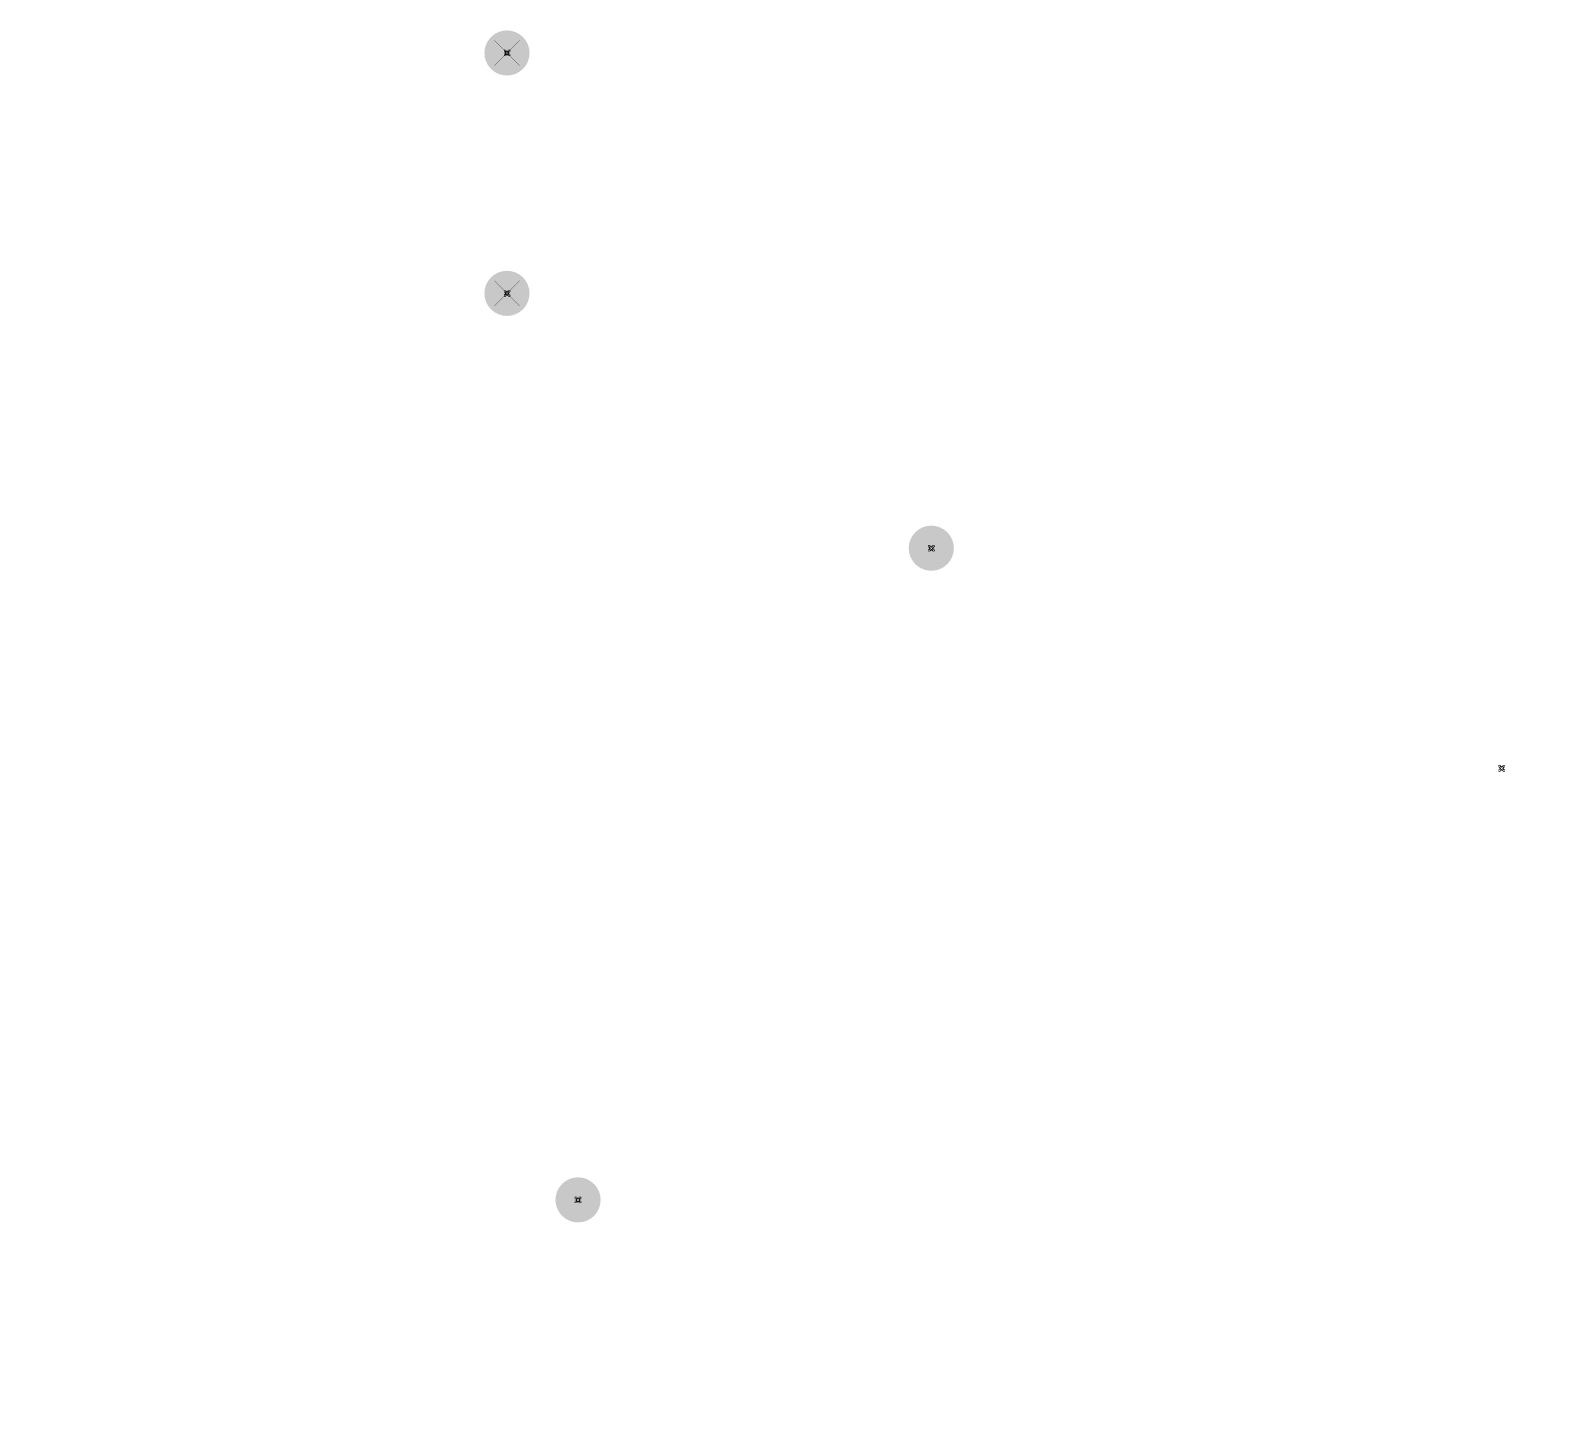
# Model space of a CAD drawing. Header units: millimetres. Extents: x 0 to 418, y 0 to 122.
# Drawn here: x 0 to 133.3, y 0 to 121.7 of the extents above; entities that cross this region are included whole.
import ezdxf

# ---------------------------------------------------------------- set-up
doc = ezdxf.new("R2010")
doc.units = ezdxf.units.MM
for name, color, linetype in [('BottomLayer', 5, 'Continuous'), ('BottomSolder', 6, 'Continuous'), ('DrillDrawing', 1, 'Continuous'), ('MultiLayer', 9, 'Continuous'), ('PadHoleLayer', 156, 'Continuous'), ('TopLayer', 1, 'Continuous'), ('TopSolder', 216, 'Continuous')]:
    doc.layers.add(name, color=color, linetype=linetype)

# ---------------------------------------------------------------- blocks, each defined once
blk = doc.blocks.new('M2_M_____________1')
at = {"layer": 'BottomLayer'}
h = blk.add_hatch(color=5, dxfattribs=at)
edge = h.paths.add_edge_path()
edge.add_arc((0, 0), 1.91, 0, 360)
at = {"layer": 'BottomSolder'}
h = blk.add_hatch(color=6, dxfattribs=at)
edge = h.paths.add_edge_path()
edge.add_arc((0, 0), 1.98, 0, 360)
at = {"layer": 'MultiLayer'}
h = blk.add_hatch(color=9, dxfattribs=at)
edge = h.paths.add_edge_path()
edge.add_arc((0, 0), 1.91, 0, 360)
at = {"layer": 'PadHoleLayer'}
h = blk.add_hatch(color=156, dxfattribs=at)
edge = h.paths.add_edge_path()
edge.add_arc((0, 0), 1.13, 0, 360)
at = {"layer": 'TopLayer'}
h = blk.add_hatch(color=1, dxfattribs=at)
edge = h.paths.add_edge_path()
edge.add_arc((0, 0), 1.91, 0, 360)
at = {"layer": 'TopSolder'}
h = blk.add_hatch(color=216, dxfattribs=at)
edge = h.paths.add_edge_path()
edge.add_arc((0, 0), 1.98, 0, 360)
blk = doc.blocks.new('M2_M_____________3')
at = {"layer": 'BottomLayer'}
h = blk.add_hatch(color=5, dxfattribs=at)
edge = h.paths.add_edge_path()
edge.add_arc((0, 0), 1.91, 0, 360)
at = {"layer": 'BottomSolder'}
h = blk.add_hatch(color=6, dxfattribs=at)
edge = h.paths.add_edge_path()
edge.add_arc((0, 0), 1.98, 0, 360)
at = {"layer": 'MultiLayer'}
h = blk.add_hatch(color=9, dxfattribs=at)
edge = h.paths.add_edge_path()
edge.add_arc((0, 0), 1.91, 0, 360)
at = {"layer": 'PadHoleLayer'}
h = blk.add_hatch(color=156, dxfattribs=at)
edge = h.paths.add_edge_path()
edge.add_arc((0, 0), 1.13, 0, 360)
at = {"layer": 'TopLayer'}
h = blk.add_hatch(color=1, dxfattribs=at)
edge = h.paths.add_edge_path()
edge.add_arc((0, 0), 1.91, 0, 360)
at = {"layer": 'TopSolder'}
h = blk.add_hatch(color=216, dxfattribs=at)
edge = h.paths.add_edge_path()
edge.add_arc((0, 0), 1.98, 0, 360)
blk = doc.blocks.new('M2_M_____________6')
at = {"layer": 'BottomLayer'}
h = blk.add_hatch(color=5, dxfattribs=at)
edge = h.paths.add_edge_path()
edge.add_arc((109.36, 0), 1.91, 0, 360)
at = {"layer": 'BottomSolder'}
h = blk.add_hatch(color=6, dxfattribs=at)
edge = h.paths.add_edge_path()
edge.add_arc((109.36, 0), 1.98, 0, 360)
at = {"layer": 'MultiLayer'}
h = blk.add_hatch(color=9, dxfattribs=at)
edge = h.paths.add_edge_path()
edge.add_arc((109.36, 0), 1.91, 0, 360)
at = {"layer": 'PadHoleLayer'}
h = blk.add_hatch(color=156, dxfattribs=at)
edge = h.paths.add_edge_path()
edge.add_arc((109.36, 0), 1.13, 0, 360)
at = {"layer": 'TopLayer'}
h = blk.add_hatch(color=1, dxfattribs=at)
edge = h.paths.add_edge_path()
edge.add_arc((109.36, 0), 1.91, 0, 360)
at = {"layer": 'TopSolder'}
h = blk.add_hatch(color=216, dxfattribs=at)
edge = h.paths.add_edge_path()
edge.add_arc((109.36, 0), 1.98, 0, 360)
blk = doc.blocks.new('M2_M_____________9')
at = {"layer": 'BottomLayer'}
h = blk.add_hatch(color=5, dxfattribs=at)
edge = h.paths.add_edge_path()
edge.add_arc((0, 0), 1.91, 0, 360)
at = {"layer": 'BottomSolder'}
h = blk.add_hatch(color=6, dxfattribs=at)
edge = h.paths.add_edge_path()
edge.add_arc((0, 0), 1.98, 0, 360)
at = {"layer": 'MultiLayer'}
h = blk.add_hatch(color=9, dxfattribs=at)
edge = h.paths.add_edge_path()
edge.add_arc((0, 0), 1.91, 0, 360)
at = {"layer": 'PadHoleLayer'}
h = blk.add_hatch(color=156, dxfattribs=at)
edge = h.paths.add_edge_path()
edge.add_arc((0, 0), 1.13, 0, 360)
at = {"layer": 'TopLayer'}
h = blk.add_hatch(color=1, dxfattribs=at)
edge = h.paths.add_edge_path()
edge.add_arc((0, 0), 1.91, 0, 360)
at = {"layer": 'TopSolder'}
h = blk.add_hatch(color=216, dxfattribs=at)
edge = h.paths.add_edge_path()
edge.add_arc((0, 0), 1.98, 0, 360)
blk = doc.blocks.new('M2_M_____________12')
at = {"layer": 'BottomLayer'}
h = blk.add_hatch(color=5, dxfattribs=at)
edge = h.paths.add_edge_path()
edge.add_arc((0, 0), 1.91, 0, 360)
at = {"layer": 'BottomSolder'}
h = blk.add_hatch(color=6, dxfattribs=at)
edge = h.paths.add_edge_path()
edge.add_arc((0, 0), 1.98, 0, 360)
at = {"layer": 'MultiLayer'}
h = blk.add_hatch(color=9, dxfattribs=at)
edge = h.paths.add_edge_path()
edge.add_arc((0, 0), 1.91, 0, 360)
at = {"layer": 'PadHoleLayer'}
h = blk.add_hatch(color=156, dxfattribs=at)
edge = h.paths.add_edge_path()
edge.add_arc((0, 0), 1.13, 0, 360)
at = {"layer": 'TopLayer'}
h = blk.add_hatch(color=1, dxfattribs=at)
edge = h.paths.add_edge_path()
edge.add_arc((0, 0), 1.91, 0, 360)
at = {"layer": 'TopSolder'}
h = blk.add_hatch(color=216, dxfattribs=at)
edge = h.paths.add_edge_path()
edge.add_arc((0, 0), 1.98, 0, 360)
blk = doc.blocks.new('M2_M_____________16')
at = {"layer": 'BottomLayer'}
h = blk.add_hatch(color=5, dxfattribs=at)
edge = h.paths.add_edge_path()
edge.add_arc((40.64, 0), 1.91, 0, 360)
at = {"layer": 'BottomSolder'}
h = blk.add_hatch(color=6, dxfattribs=at)
edge = h.paths.add_edge_path()
edge.add_arc((40.64, 0), 1.98, 0, 360)
at = {"layer": 'MultiLayer'}
h = blk.add_hatch(color=9, dxfattribs=at)
edge = h.paths.add_edge_path()
edge.add_arc((40.64, 0), 1.91, 0, 360)
at = {"layer": 'PadHoleLayer'}
h = blk.add_hatch(color=156, dxfattribs=at)
edge = h.paths.add_edge_path()
edge.add_arc((40.64, 0), 1.13, 0, 360)
at = {"layer": 'TopLayer'}
h = blk.add_hatch(color=1, dxfattribs=at)
edge = h.paths.add_edge_path()
edge.add_arc((40.64, 0), 1.91, 0, 360)
at = {"layer": 'TopSolder'}
h = blk.add_hatch(color=216, dxfattribs=at)
edge = h.paths.add_edge_path()
edge.add_arc((40.64, 0), 1.98, 0, 360)

msp = doc.modelspace()

# ---------------------------------------------------------------- linework, layer by layer
at = {"layer": 'DrillDrawing'}
for points, const_width in [([(40.68, 118.66), (42.88, 120.86)], 0.0127), ([(40.68, 120.86), (42.88, 118.66)], 0.0127), ([(41.53, 119.89), (41.53, 120.02)], 0.0508), ([(41.53, 120.02), (41.66, 120.02)], 0.0508), ([(41.66, 120.02), (41.78, 119.89)], 0.0508), ([(41.78, 119.89), (41.91, 120.02)], 0.0508), ([(41.91, 120.02), (42.04, 120.02)], 0.0508), ([(42.04, 119.89), (42.04, 120.02)], 0.0508), ([(41.53, 119.89), (41.66, 119.76)], 0.0508), ([(41.53, 119.63), (41.66, 119.76)], 0.0508), ([(41.53, 119.51), (41.53, 119.63)], 0.0508), ([(41.53, 119.51), (41.66, 119.51)], 0.0508), ([(41.63, 119.84), (41.63, 119.91)], 0.0508), ([(41.63, 119.91), (41.71, 119.91)], 0.0508), ([(41.63, 119.84), (41.71, 119.76)], 0.0508), ([(41.63, 119.68), (41.71, 119.76)], 0.0508), ([(41.63, 119.61), (41.63, 119.68)], 0.0508), ([(41.63, 119.61), (41.71, 119.61)], 0.0508), ([(41.66, 119.51), (41.78, 119.63)], 0.0508), ([(41.71, 119.91), (41.78, 119.84)], 0.0508), ([(41.71, 119.61), (41.78, 119.68)], 0.0508), ([(41.78, 119.84), (41.86, 119.91)], 0.0508), ([(41.78, 119.68), (41.86, 119.61)], 0.0508), ([(41.78, 119.63), (41.91, 119.51)], 0.0508), ([(41.86, 119.91), (41.94, 119.91)], 0.0508), ([(41.86, 119.76), (41.94, 119.84)], 0.0508), ([(41.86, 119.76), (41.94, 119.68)], 0.0508), ([(41.86, 119.61), (41.94, 119.61)], 0.0508), ([(41.91, 119.76), (42.04, 119.89)], 0.0508), ([(41.91, 119.76), (42.04, 119.63)], 0.0508), ([(41.91, 119.51), (42.04, 119.51)], 0.0508), ([(41.94, 119.84), (41.94, 119.91)], 0.0508), ([(41.94, 119.61), (41.94, 119.68)], 0.0508), ([(42.04, 119.51), (42.04, 119.63)], 0.0508), ([(40.68, 97.58), (42.88, 99.78)], 0.0127), ([(40.68, 99.78), (42.88, 97.58)], 0.0127), ([(41.53, 98.81), (41.53, 98.93)], 0.0508), ([(41.53, 98.93), (41.66, 98.93)], 0.0508), ([(41.53, 98.81), (41.66, 98.68)], 0.0508), ([(41.53, 98.55), (41.66, 98.68)], 0.0508), ([(41.63, 98.76), (41.63, 98.83)], 0.0508), ([(41.63, 98.83), (41.71, 98.83)], 0.0508), ([(41.63, 98.76), (41.71, 98.68)], 0.0508), ([(41.63, 98.6), (41.71, 98.68)], 0.0508), ([(41.63, 98.53), (41.63, 98.6)], 0.0508), ([(41.66, 98.93), (41.78, 98.81)], 0.0508), ([(41.71, 98.83), (41.78, 98.76)], 0.0508), ([(41.71, 98.53), (41.78, 98.6)], 0.0508), ([(41.78, 98.81), (41.91, 98.93)], 0.0508), ([(41.78, 98.76), (41.86, 98.83)], 0.0508), ([(41.78, 98.6), (41.86, 98.53)], 0.0508), ([(41.86, 98.83), (41.94, 98.83)], 0.0508), ([(41.86, 98.68), (41.94, 98.76)], 0.0508), ([(41.86, 98.68), (41.94, 98.6)], 0.0508), ([(41.91, 98.93), (42.04, 98.93)], 0.0508), ([(41.91, 98.68), (42.04, 98.81)], 0.0508), ([(41.91, 98.68), (42.04, 98.55)], 0.0508), ([(41.94, 98.76), (41.94, 98.83)], 0.0508), ([(41.94, 98.53), (41.94, 98.6)], 0.0508), ([(42.04, 98.81), (42.04, 98.93)], 0.0508), ([(41.53, 98.42), (41.53, 98.55)], 0.0508), ([(41.53, 98.42), (41.66, 98.42)], 0.0508), ([(41.63, 98.53), (41.71, 98.53)], 0.0508), ([(41.66, 98.42), (41.78, 98.55)], 0.0508), ([(41.78, 98.55), (41.91, 98.42)], 0.0508), ([(41.86, 98.53), (41.94, 98.53)], 0.0508), ([(41.91, 98.42), (42.04, 98.42)], 0.0508), ([(42.04, 98.42), (42.04, 98.55)], 0.0508), ([(78.73, 76.45), (78.73, 76.58)], 0.0508), ([(78.73, 76.58), (78.85, 76.58)], 0.0508), ([(78.73, 76.45), (78.85, 76.33)], 0.0508), ([(78.73, 76.2), (78.85, 76.33)], 0.0508), ([(78.73, 76.07), (78.73, 76.2)], 0.0508), ([(78.73, 76.07), (78.85, 76.07)], 0.0508), ([(78.83, 76.4), (78.83, 76.48)], 0.0508), ([(78.83, 76.48), (78.9, 76.48)], 0.0508), ([(78.83, 76.4), (78.9, 76.33)], 0.0508), ([(78.83, 76.25), (78.9, 76.33)], 0.0508), ([(78.83, 76.17), (78.83, 76.25)], 0.0508), ([(78.83, 76.17), (78.9, 76.17)], 0.0508), ([(78.85, 76.58), (78.98, 76.45)], 0.0508), ([(78.85, 76.07), (78.98, 76.2)], 0.0508), ([(78.9, 76.48), (78.98, 76.4)], 0.0508), ([(78.9, 76.17), (78.98, 76.25)], 0.0508), ([(78.98, 76.45), (79.11, 76.58)], 0.0508), ([(78.98, 76.4), (79.06, 76.48)], 0.0508), ([(78.98, 76.25), (79.06, 76.17)], 0.0508), ([(78.98, 76.2), (79.11, 76.07)], 0.0508), ([(79.06, 76.48), (79.13, 76.48)], 0.0508), ([(79.06, 76.33), (79.13, 76.4)], 0.0508), ([(79.06, 76.33), (79.13, 76.25)], 0.0508), ([(79.06, 76.17), (79.13, 76.17)], 0.0508), ([(79.11, 76.58), (79.24, 76.58)], 0.0508), ([(79.11, 76.33), (79.24, 76.45)], 0.0508), ([(79.11, 76.33), (79.24, 76.2)], 0.0508), ([(79.11, 76.07), (79.24, 76.07)], 0.0508), ([(79.13, 76.4), (79.13, 76.48)], 0.0508), ([(79.13, 76.17), (79.13, 76.25)], 0.0508), ([(79.24, 76.45), (79.24, 76.58)], 0.0508), ([(79.24, 76.07), (79.24, 76.2)], 0.0508), ([(128.73, 57.15), (128.73, 57.28)], 0.0508), ([(128.73, 57.28), (128.85, 57.28)], 0.0508), ([(128.73, 57.15), (128.85, 57.02)], 0.0508), ([(128.73, 56.9), (128.85, 57.02)], 0.0508), ([(128.73, 56.77), (128.73, 56.9)], 0.0508), ([(128.73, 56.77), (128.85, 56.77)], 0.0508), ([(128.83, 57.1), (128.83, 57.18)], 0.0508), ([(128.83, 57.18), (128.9, 57.18)], 0.0508), ([(128.83, 57.1), (128.9, 57.02)], 0.0508), ([(128.83, 56.95), (128.9, 57.02)], 0.0508), ([(128.83, 56.87), (128.83, 56.95)], 0.0508), ([(128.83, 56.87), (128.9, 56.87)], 0.0508), ([(128.85, 57.28), (128.98, 57.15)], 0.0508), ([(128.85, 56.77), (128.98, 56.9)], 0.0508), ([(128.9, 57.18), (128.98, 57.1)], 0.0508), ([(128.9, 56.87), (128.98, 56.95)], 0.0508), ([(128.98, 57.15), (129.11, 57.28)], 0.0508), ([(128.98, 57.1), (129.06, 57.18)], 0.0508), ([(128.98, 56.95), (129.06, 56.87)], 0.0508), ([(128.98, 56.9), (129.11, 56.77)], 0.0508), ([(129.06, 57.18), (129.13, 57.18)], 0.0508), ([(129.06, 57.02), (129.13, 57.1)], 0.0508), ([(129.06, 57.02), (129.13, 56.95)], 0.0508), ([(129.06, 56.87), (129.13, 56.87)], 0.0508), ([(129.11, 57.28), (129.23, 57.28)], 0.0508), ([(129.11, 57.02), (129.23, 57.15)], 0.0508), ([(129.11, 57.02), (129.23, 56.9)], 0.0508), ([(129.11, 56.77), (129.23, 56.77)], 0.0508), ([(129.13, 57.1), (129.13, 57.18)], 0.0508), ([(129.13, 56.87), (129.13, 56.95)], 0.0508), ([(129.23, 57.15), (129.23, 57.28)], 0.0508), ([(129.23, 56.77), (129.23, 56.9)], 0.0508), ([(47.75, 19.3), (47.75, 19.43)], 0.0508), ([(47.75, 19.43), (47.88, 19.43)], 0.0508), ([(47.75, 19.3), (47.88, 19.18)], 0.0508), ([(47.75, 19.05), (47.88, 19.18)], 0.0508), ([(47.75, 18.92), (47.75, 19.05)], 0.0508), ([(47.75, 18.92), (47.88, 18.92)], 0.0508), ([(47.85, 19.25), (47.85, 19.33)], 0.0508), ([(47.85, 19.33), (47.93, 19.33)], 0.0508), ([(47.85, 19.25), (47.93, 19.18)], 0.0508), ([(47.85, 19.1), (47.93, 19.18)], 0.0508), ([(47.85, 19.02), (47.85, 19.1)], 0.0508), ([(47.85, 19.02), (47.93, 19.02)], 0.0508), ([(47.88, 19.43), (48.01, 19.3)], 0.0508), ([(47.88, 18.92), (48.01, 19.05)], 0.0508), ([(47.93, 19.33), (48.01, 19.25)], 0.0508), ([(47.93, 19.02), (48.01, 19.1)], 0.0508), ([(48.01, 19.3), (48.13, 19.43)], 0.0508), ([(48.01, 19.25), (48.08, 19.33)], 0.0508), ([(48.01, 19.1), (48.08, 19.02)], 0.0508), ([(48.01, 19.05), (48.13, 18.92)], 0.0508), ([(48.08, 19.33), (48.16, 19.33)], 0.0508), ([(48.08, 19.18), (48.16, 19.25)], 0.0508), ([(48.08, 19.18), (48.16, 19.1)], 0.0508), ([(48.08, 19.02), (48.16, 19.02)], 0.0508), ([(48.13, 19.43), (48.26, 19.43)], 0.0508), ([(48.13, 19.18), (48.26, 19.3)], 0.0508), ([(48.13, 19.18), (48.26, 19.05)], 0.0508), ([(48.13, 18.92), (48.26, 18.92)], 0.0508), ([(48.16, 19.25), (48.16, 19.33)], 0.0508), ([(48.16, 19.02), (48.16, 19.1)], 0.0508), ([(48.26, 19.3), (48.26, 19.43)], 0.0508), ([(48.26, 18.92), (48.26, 19.05)], 0.0508)]:
    msp.add_lwpolyline(points, dxfattribs=dict(at, const_width=const_width))
for points, const_width in [([(40.68, 120.86, 1), (40.69, 120.86, 1)], 0.00635), ([(41.52, 120.02, 1), (41.54, 120.02, 1)], 0.0254), ([(41.52, 120.02, 1), (41.54, 120.02, 1)], 0.0254), ([(41.64, 120.02, 1), (41.67, 120.02, 1)], 0.0254), ([(41.64, 120.02, 1), (41.67, 120.02, 1)], 0.0254), ([(41.9, 120.02, 1), (41.92, 120.02, 1)], 0.0254), ([(41.9, 120.02, 1), (41.92, 120.02, 1)], 0.0254), ([(42.02, 120.02, 1), (42.05, 120.02, 1)], 0.0254), ([(42.02, 120.02, 1), (42.05, 120.02, 1)], 0.0254), ([(42.88, 120.86, 1), (42.89, 120.86, 1)], 0.00635), ([(40.68, 118.66, 1), (40.69, 118.66, 1)], 0.00635), ([(41.52, 119.89, 1), (41.54, 119.89, 1)], 0.0254), ([(41.52, 119.89, 1), (41.54, 119.89, 1)], 0.0254), ([(41.52, 119.63, 1), (41.54, 119.63, 1)], 0.0254), ([(41.52, 119.63, 1), (41.54, 119.63, 1)], 0.0254), ([(41.52, 119.51, 1), (41.54, 119.51, 1)], 0.0254), ([(41.52, 119.51, 1), (41.54, 119.51, 1)], 0.0254), ([(41.62, 119.91, 1), (41.64, 119.91, 1)], 0.0254), ([(41.62, 119.91, 1), (41.64, 119.91, 1)], 0.0254), ([(41.62, 119.84, 1), (41.64, 119.84, 1)], 0.0254), ([(41.62, 119.84, 1), (41.64, 119.84, 1)], 0.0254), ([(41.62, 119.68, 1), (41.64, 119.68, 1)], 0.0254), ([(41.62, 119.68, 1), (41.64, 119.68, 1)], 0.0254), ([(41.62, 119.61, 1), (41.64, 119.61, 1)], 0.0254), ([(41.62, 119.61, 1), (41.64, 119.61, 1)], 0.0254), ([(41.64, 119.76, 1), (41.67, 119.76, 1)], 0.0254), ([(41.64, 119.76, 1), (41.67, 119.76, 1)], 0.0254), ([(41.64, 119.51, 1), (41.67, 119.51, 1)], 0.0254), ([(41.64, 119.51, 1), (41.67, 119.51, 1)], 0.0254), ([(41.69, 119.91, 1), (41.72, 119.91, 1)], 0.0254), ([(41.69, 119.91, 1), (41.72, 119.91, 1)], 0.0254), ([(41.69, 119.76, 1), (41.72, 119.76, 1)], 0.0254), ([(41.69, 119.76, 1), (41.72, 119.76, 1)], 0.0254), ([(41.69, 119.61, 1), (41.72, 119.61, 1)], 0.0254), ([(41.69, 119.61, 1), (41.72, 119.61, 1)], 0.0254), ([(41.77, 119.89, 1), (41.8, 119.89, 1)], 0.0254), ([(41.77, 119.89, 1), (41.8, 119.89, 1)], 0.0254), ([(41.77, 119.84, 1), (41.8, 119.84, 1)], 0.0254), ([(41.77, 119.84, 1), (41.8, 119.84, 1)], 0.0254), ([(41.77, 119.68, 1), (41.8, 119.68, 1)], 0.0254), ([(41.77, 119.68, 1), (41.8, 119.68, 1)], 0.0254), ([(41.77, 119.63, 1), (41.8, 119.63, 1)], 0.0254), ([(41.77, 119.63, 1), (41.8, 119.63, 1)], 0.0254), ([(41.85, 119.91, 1), (41.87, 119.91, 1)], 0.0254), ([(41.85, 119.91, 1), (41.87, 119.91, 1)], 0.0254), ([(41.85, 119.76, 1), (41.87, 119.76, 1)], 0.0254), ([(41.85, 119.76, 1), (41.87, 119.76, 1)], 0.0254), ([(41.85, 119.61, 1), (41.87, 119.61, 1)], 0.0254), ([(41.85, 119.61, 1), (41.87, 119.61, 1)], 0.0254), ([(41.9, 119.76, 1), (41.92, 119.76, 1)], 0.0254), ([(41.9, 119.76, 1), (41.92, 119.76, 1)], 0.0254), ([(41.9, 119.51, 1), (41.92, 119.51, 1)], 0.0254), ([(41.9, 119.51, 1), (41.92, 119.51, 1)], 0.0254), ([(41.92, 119.91, 1), (41.95, 119.91, 1)], 0.0254), ([(41.92, 119.91, 1), (41.95, 119.91, 1)], 0.0254), ([(41.92, 119.84, 1), (41.95, 119.84, 1)], 0.0254), ([(41.92, 119.84, 1), (41.95, 119.84, 1)], 0.0254), ([(41.92, 119.68, 1), (41.95, 119.68, 1)], 0.0254), ([(41.92, 119.68, 1), (41.95, 119.68, 1)], 0.0254), ([(41.92, 119.61, 1), (41.95, 119.61, 1)], 0.0254), ([(41.92, 119.61, 1), (41.95, 119.61, 1)], 0.0254), ([(42.02, 119.89, 1), (42.05, 119.89, 1)], 0.0254), ([(42.02, 119.89, 1), (42.05, 119.89, 1)], 0.0254), ([(42.02, 119.63, 1), (42.05, 119.63, 1)], 0.0254), ([(42.02, 119.63, 1), (42.05, 119.63, 1)], 0.0254), ([(42.02, 119.51, 1), (42.05, 119.51, 1)], 0.0254), ([(42.02, 119.51, 1), (42.05, 119.51, 1)], 0.0254), ([(42.88, 118.66, 1), (42.89, 118.66, 1)], 0.00635), ([(40.68, 99.78, 1), (40.69, 99.78, 1)], 0.00635), ([(41.52, 98.93, 1), (41.54, 98.93, 1)], 0.0254), ([(41.52, 98.93, 1), (41.54, 98.93, 1)], 0.0254), ([(41.52, 98.81, 1), (41.54, 98.81, 1)], 0.0254), ([(41.52, 98.81, 1), (41.54, 98.81, 1)], 0.0254), ([(41.62, 98.83, 1), (41.64, 98.83, 1)], 0.0254), ([(41.62, 98.83, 1), (41.64, 98.83, 1)], 0.0254), ([(41.62, 98.76, 1), (41.64, 98.76, 1)], 0.0254), ([(41.62, 98.76, 1), (41.64, 98.76, 1)], 0.0254), ([(41.62, 98.6, 1), (41.64, 98.6, 1)], 0.0254), ([(41.62, 98.6, 1), (41.64, 98.6, 1)], 0.0254), ([(41.64, 98.93, 1), (41.67, 98.93, 1)], 0.0254), ([(41.64, 98.93, 1), (41.67, 98.93, 1)], 0.0254), ([(41.64, 98.68, 1), (41.67, 98.68, 1)], 0.0254), ([(41.64, 98.68, 1), (41.67, 98.68, 1)], 0.0254), ([(41.69, 98.83, 1), (41.72, 98.83, 1)], 0.0254), ([(41.69, 98.83, 1), (41.72, 98.83, 1)], 0.0254), ([(41.69, 98.68, 1), (41.72, 98.68, 1)], 0.0254), ([(41.69, 98.68, 1), (41.72, 98.68, 1)], 0.0254), ([(41.77, 98.81, 1), (41.8, 98.81, 1)], 0.0254), ([(41.77, 98.81, 1), (41.8, 98.81, 1)], 0.0254), ([(41.77, 98.76, 1), (41.8, 98.76, 1)], 0.0254), ([(41.77, 98.76, 1), (41.8, 98.76, 1)], 0.0254), ([(41.77, 98.6, 1), (41.8, 98.6, 1)], 0.0254), ([(41.77, 98.6, 1), (41.8, 98.6, 1)], 0.0254), ([(41.85, 98.83, 1), (41.87, 98.83, 1)], 0.0254), ([(41.85, 98.83, 1), (41.87, 98.83, 1)], 0.0254), ([(41.85, 98.68, 1), (41.87, 98.68, 1)], 0.0254), ([(41.85, 98.68, 1), (41.87, 98.68, 1)], 0.0254), ([(41.9, 98.93, 1), (41.92, 98.93, 1)], 0.0254), ([(41.9, 98.93, 1), (41.92, 98.93, 1)], 0.0254), ([(41.9, 98.68, 1), (41.92, 98.68, 1)], 0.0254), ([(41.9, 98.68, 1), (41.92, 98.68, 1)], 0.0254), ([(41.92, 98.83, 1), (41.95, 98.83, 1)], 0.0254), ([(41.92, 98.83, 1), (41.95, 98.83, 1)], 0.0254), ([(41.92, 98.76, 1), (41.95, 98.76, 1)], 0.0254), ([(41.92, 98.76, 1), (41.95, 98.76, 1)], 0.0254), ([(41.92, 98.6, 1), (41.95, 98.6, 1)], 0.0254), ([(41.92, 98.6, 1), (41.95, 98.6, 1)], 0.0254), ([(42.02, 98.93, 1), (42.05, 98.93, 1)], 0.0254), ([(42.02, 98.93, 1), (42.05, 98.93, 1)], 0.0254), ([(42.02, 98.81, 1), (42.05, 98.81, 1)], 0.0254), ([(42.02, 98.81, 1), (42.05, 98.81, 1)], 0.0254), ([(42.88, 99.78, 1), (42.89, 99.78, 1)], 0.00635), ([(40.68, 97.58, 1), (40.69, 97.58, 1)], 0.00635), ([(41.52, 98.55, 1), (41.54, 98.55, 1)], 0.0254), ([(41.52, 98.55, 1), (41.54, 98.55, 1)], 0.0254), ([(41.52, 98.42, 1), (41.54, 98.42, 1)], 0.0254), ([(41.52, 98.42, 1), (41.54, 98.42, 1)], 0.0254), ([(41.62, 98.53, 1), (41.64, 98.53, 1)], 0.0254), ([(41.62, 98.53, 1), (41.64, 98.53, 1)], 0.0254), ([(41.64, 98.42, 1), (41.67, 98.42, 1)], 0.0254), ([(41.64, 98.42, 1), (41.67, 98.42, 1)], 0.0254), ([(41.69, 98.53, 1), (41.72, 98.53, 1)], 0.0254), ([(41.69, 98.53, 1), (41.72, 98.53, 1)], 0.0254), ([(41.77, 98.55, 1), (41.8, 98.55, 1)], 0.0254), ([(41.77, 98.55, 1), (41.8, 98.55, 1)], 0.0254), ([(41.85, 98.53, 1), (41.87, 98.53, 1)], 0.0254), ([(41.85, 98.53, 1), (41.87, 98.53, 1)], 0.0254), ([(41.9, 98.42, 1), (41.92, 98.42, 1)], 0.0254), ([(41.9, 98.42, 1), (41.92, 98.42, 1)], 0.0254), ([(41.92, 98.53, 1), (41.95, 98.53, 1)], 0.0254), ([(41.92, 98.53, 1), (41.95, 98.53, 1)], 0.0254), ([(42.02, 98.55, 1), (42.05, 98.55, 1)], 0.0254), ([(42.02, 98.55, 1), (42.05, 98.55, 1)], 0.0254), ([(42.02, 98.42, 1), (42.05, 98.42, 1)], 0.0254), ([(42.02, 98.42, 1), (42.05, 98.42, 1)], 0.0254), ([(42.88, 97.58, 1), (42.89, 97.58, 1)], 0.00635), ([(78.71, 76.58, 1), (78.74, 76.58, 1)], 0.0254), ([(78.71, 76.58, 1), (78.74, 76.58, 1)], 0.0254), ([(78.71, 76.45, 1), (78.74, 76.45, 1)], 0.0254), ([(78.71, 76.45, 1), (78.74, 76.45, 1)], 0.0254), ([(78.71, 76.2, 1), (78.74, 76.2, 1)], 0.0254), ([(78.71, 76.2, 1), (78.74, 76.2, 1)], 0.0254), ([(78.71, 76.07, 1), (78.74, 76.07, 1)], 0.0254), ([(78.71, 76.07, 1), (78.74, 76.07, 1)], 0.0254), ([(78.82, 76.48, 1), (78.84, 76.48, 1)], 0.0254), ([(78.82, 76.48, 1), (78.84, 76.48, 1)], 0.0254), ([(78.82, 76.4, 1), (78.84, 76.4, 1)], 0.0254), ([(78.82, 76.4, 1), (78.84, 76.4, 1)], 0.0254), ([(78.82, 76.25, 1), (78.84, 76.25, 1)], 0.0254), ([(78.82, 76.25, 1), (78.84, 76.25, 1)], 0.0254), ([(78.82, 76.17, 1), (78.84, 76.17, 1)], 0.0254), ([(78.82, 76.17, 1), (78.84, 76.17, 1)], 0.0254), ([(78.84, 76.58, 1), (78.87, 76.58, 1)], 0.0254), ([(78.84, 76.58, 1), (78.87, 76.58, 1)], 0.0254), ([(78.84, 76.33, 1), (78.87, 76.33, 1)], 0.0254), ([(78.84, 76.33, 1), (78.87, 76.33, 1)], 0.0254), ([(78.84, 76.07, 1), (78.87, 76.07, 1)], 0.0254), ([(78.84, 76.07, 1), (78.87, 76.07, 1)], 0.0254), ([(78.89, 76.48, 1), (78.92, 76.48, 1)], 0.0254), ([(78.89, 76.48, 1), (78.92, 76.48, 1)], 0.0254), ([(78.89, 76.33, 1), (78.92, 76.33, 1)], 0.0254), ([(78.89, 76.33, 1), (78.92, 76.33, 1)], 0.0254), ([(78.89, 76.17, 1), (78.92, 76.17, 1)], 0.0254), ([(78.89, 76.17, 1), (78.92, 76.17, 1)], 0.0254), ([(78.97, 76.45, 1), (78.99, 76.45, 1)], 0.0254), ([(78.97, 76.45, 1), (78.99, 76.45, 1)], 0.0254), ([(78.97, 76.4, 1), (78.99, 76.4, 1)], 0.0254), ([(78.97, 76.4, 1), (78.99, 76.4, 1)], 0.0254), ([(78.97, 76.25, 1), (78.99, 76.25, 1)], 0.0254), ([(78.97, 76.25, 1), (78.99, 76.25, 1)], 0.0254), ([(78.97, 76.2, 1), (78.99, 76.2, 1)], 0.0254), ([(78.97, 76.2, 1), (78.99, 76.2, 1)], 0.0254), ([(79.04, 76.48, 1), (79.07, 76.48, 1)], 0.0254), ([(79.04, 76.48, 1), (79.07, 76.48, 1)], 0.0254), ([(79.04, 76.33, 1), (79.07, 76.33, 1)], 0.0254), ([(79.04, 76.33, 1), (79.07, 76.33, 1)], 0.0254), ([(79.04, 76.17, 1), (79.07, 76.17, 1)], 0.0254), ([(79.04, 76.17, 1), (79.07, 76.17, 1)], 0.0254), ([(79.1, 76.58, 1), (79.12, 76.58, 1)], 0.0254), ([(79.1, 76.58, 1), (79.12, 76.58, 1)], 0.0254), ([(79.1, 76.33, 1), (79.12, 76.33, 1)], 0.0254), ([(79.1, 76.33, 1), (79.12, 76.33, 1)], 0.0254), ([(79.1, 76.07, 1), (79.12, 76.07, 1)], 0.0254), ([(79.1, 76.07, 1), (79.12, 76.07, 1)], 0.0254), ([(79.12, 76.48, 1), (79.15, 76.48, 1)], 0.0254), ([(79.12, 76.48, 1), (79.15, 76.48, 1)], 0.0254), ([(79.12, 76.4, 1), (79.15, 76.4, 1)], 0.0254), ([(79.12, 76.4, 1), (79.15, 76.4, 1)], 0.0254), ([(79.12, 76.25, 1), (79.15, 76.25, 1)], 0.0254), ([(79.12, 76.25, 1), (79.15, 76.25, 1)], 0.0254), ([(79.12, 76.17, 1), (79.15, 76.17, 1)], 0.0254), ([(79.12, 76.17, 1), (79.15, 76.17, 1)], 0.0254), ([(79.22, 76.58, 1), (79.25, 76.58, 1)], 0.0254), ([(79.22, 76.58, 1), (79.25, 76.58, 1)], 0.0254), ([(79.22, 76.45, 1), (79.25, 76.45, 1)], 0.0254), ([(79.22, 76.45, 1), (79.25, 76.45, 1)], 0.0254), ([(79.22, 76.2, 1), (79.25, 76.2, 1)], 0.0254), ([(79.22, 76.2, 1), (79.25, 76.2, 1)], 0.0254), ([(79.22, 76.07, 1), (79.25, 76.07, 1)], 0.0254), ([(79.22, 76.07, 1), (79.25, 76.07, 1)], 0.0254), ([(128.71, 57.28, 1), (128.74, 57.28, 1)], 0.0254), ([(128.71, 57.28, 1), (128.74, 57.28, 1)], 0.0254), ([(128.71, 57.15, 1), (128.74, 57.15, 1)], 0.0254), ([(128.71, 57.15, 1), (128.74, 57.15, 1)], 0.0254), ([(128.71, 56.9, 1), (128.74, 56.9, 1)], 0.0254), ([(128.71, 56.9, 1), (128.74, 56.9, 1)], 0.0254), ([(128.71, 56.77, 1), (128.74, 56.77, 1)], 0.0254), ([(128.71, 56.77, 1), (128.74, 56.77, 1)], 0.0254), ([(128.82, 57.18, 1), (128.84, 57.18, 1)], 0.0254), ([(128.82, 57.18, 1), (128.84, 57.18, 1)], 0.0254), ([(128.82, 57.1, 1), (128.84, 57.1, 1)], 0.0254), ([(128.82, 57.1, 1), (128.84, 57.1, 1)], 0.0254), ([(128.82, 56.95, 1), (128.84, 56.95, 1)], 0.0254), ([(128.82, 56.95, 1), (128.84, 56.95, 1)], 0.0254), ([(128.82, 56.87, 1), (128.84, 56.87, 1)], 0.0254), ([(128.82, 56.87, 1), (128.84, 56.87, 1)], 0.0254), ([(128.84, 57.28, 1), (128.87, 57.28, 1)], 0.0254), ([(128.84, 57.28, 1), (128.87, 57.28, 1)], 0.0254), ([(128.84, 57.02, 1), (128.87, 57.02, 1)], 0.0254), ([(128.84, 57.02, 1), (128.87, 57.02, 1)], 0.0254), ([(128.84, 56.77, 1), (128.87, 56.77, 1)], 0.0254), ([(128.84, 56.77, 1), (128.87, 56.77, 1)], 0.0254), ([(128.89, 57.18, 1), (128.92, 57.18, 1)], 0.0254), ([(128.89, 57.18, 1), (128.92, 57.18, 1)], 0.0254), ([(128.89, 57.02, 1), (128.92, 57.02, 1)], 0.0254), ([(128.89, 57.02, 1), (128.92, 57.02, 1)], 0.0254), ([(128.89, 56.87, 1), (128.92, 56.87, 1)], 0.0254), ([(128.89, 56.87, 1), (128.92, 56.87, 1)], 0.0254), ([(128.97, 57.15, 1), (128.99, 57.15, 1)], 0.0254), ([(128.97, 57.15, 1), (128.99, 57.15, 1)], 0.0254), ([(128.97, 57.1, 1), (128.99, 57.1, 1)], 0.0254), ([(128.97, 57.1, 1), (128.99, 57.1, 1)], 0.0254), ([(128.97, 56.95, 1), (128.99, 56.95, 1)], 0.0254), ([(128.97, 56.95, 1), (128.99, 56.95, 1)], 0.0254), ([(128.97, 56.9, 1), (128.99, 56.9, 1)], 0.0254), ([(128.97, 56.9, 1), (128.99, 56.9, 1)], 0.0254), ([(129.04, 57.18, 1), (129.07, 57.18, 1)], 0.0254), ([(129.04, 57.18, 1), (129.07, 57.18, 1)], 0.0254), ([(129.04, 57.02, 1), (129.07, 57.02, 1)], 0.0254), ([(129.04, 57.02, 1), (129.07, 57.02, 1)], 0.0254), ([(129.04, 56.87, 1), (129.07, 56.87, 1)], 0.0254), ([(129.04, 56.87, 1), (129.07, 56.87, 1)], 0.0254), ([(129.1, 57.28, 1), (129.12, 57.28, 1)], 0.0254), ([(129.1, 57.28, 1), (129.12, 57.28, 1)], 0.0254), ([(129.1, 57.02, 1), (129.12, 57.02, 1)], 0.0254), ([(129.1, 57.02, 1), (129.12, 57.02, 1)], 0.0254), ([(129.1, 56.77, 1), (129.12, 56.77, 1)], 0.0254), ([(129.1, 56.77, 1), (129.12, 56.77, 1)], 0.0254), ([(129.12, 57.18, 1), (129.15, 57.18, 1)], 0.0254), ([(129.12, 57.18, 1), (129.15, 57.18, 1)], 0.0254), ([(129.12, 57.1, 1), (129.15, 57.1, 1)], 0.0254), ([(129.12, 57.1, 1), (129.15, 57.1, 1)], 0.0254), ([(129.12, 56.95, 1), (129.15, 56.95, 1)], 0.0254), ([(129.12, 56.95, 1), (129.15, 56.95, 1)], 0.0254), ([(129.12, 56.87, 1), (129.15, 56.87, 1)], 0.0254), ([(129.12, 56.87, 1), (129.15, 56.87, 1)], 0.0254), ([(129.22, 57.28, 1), (129.25, 57.28, 1)], 0.0254), ([(129.22, 57.28, 1), (129.25, 57.28, 1)], 0.0254), ([(129.22, 57.15, 1), (129.25, 57.15, 1)], 0.0254), ([(129.22, 57.15, 1), (129.25, 57.15, 1)], 0.0254), ([(129.22, 56.9, 1), (129.25, 56.9, 1)], 0.0254), ([(129.22, 56.9, 1), (129.25, 56.9, 1)], 0.0254), ([(129.22, 56.77, 1), (129.25, 56.77, 1)], 0.0254), ([(129.22, 56.77, 1), (129.25, 56.77, 1)], 0.0254), ([(47.74, 19.43, 1), (47.76, 19.43, 1)], 0.0254), ([(47.74, 19.43, 1), (47.76, 19.43, 1)], 0.0254), ([(47.74, 19.3, 1), (47.76, 19.3, 1)], 0.0254), ([(47.74, 19.3, 1), (47.76, 19.3, 1)], 0.0254), ([(47.74, 19.05, 1), (47.76, 19.05, 1)], 0.0254), ([(47.74, 19.05, 1), (47.76, 19.05, 1)], 0.0254), ([(47.74, 18.92, 1), (47.76, 18.92, 1)], 0.0254), ([(47.74, 18.92, 1), (47.76, 18.92, 1)], 0.0254), ([(47.84, 19.33, 1), (47.87, 19.33, 1)], 0.0254), ([(47.84, 19.33, 1), (47.87, 19.33, 1)], 0.0254), ([(47.84, 19.25, 1), (47.87, 19.25, 1)], 0.0254), ([(47.84, 19.25, 1), (47.87, 19.25, 1)], 0.0254), ([(47.84, 19.1, 1), (47.87, 19.1, 1)], 0.0254), ([(47.84, 19.1, 1), (47.87, 19.1, 1)], 0.0254), ([(47.84, 19.02, 1), (47.87, 19.02, 1)], 0.0254), ([(47.84, 19.02, 1), (47.87, 19.02, 1)], 0.0254), ([(47.87, 19.43, 1), (47.89, 19.43, 1)], 0.0254), ([(47.87, 19.43, 1), (47.89, 19.43, 1)], 0.0254), ([(47.87, 19.18, 1), (47.89, 19.18, 1)], 0.0254), ([(47.87, 19.18, 1), (47.89, 19.18, 1)], 0.0254), ([(47.87, 18.92, 1), (47.89, 18.92, 1)], 0.0254), ([(47.87, 18.92, 1), (47.89, 18.92, 1)], 0.0254), ([(47.92, 19.33, 1), (47.94, 19.33, 1)], 0.0254), ([(47.92, 19.33, 1), (47.94, 19.33, 1)], 0.0254), ([(47.92, 19.18, 1), (47.94, 19.18, 1)], 0.0254), ([(47.92, 19.18, 1), (47.94, 19.18, 1)], 0.0254), ([(47.92, 19.02, 1), (47.94, 19.02, 1)], 0.0254), ([(47.92, 19.02, 1), (47.94, 19.02, 1)], 0.0254), ([(47.99, 19.3, 1), (48.02, 19.3, 1)], 0.0254), ([(47.99, 19.3, 1), (48.02, 19.3, 1)], 0.0254), ([(47.99, 19.25, 1), (48.02, 19.25, 1)], 0.0254), ([(47.99, 19.25, 1), (48.02, 19.25, 1)], 0.0254), ([(47.99, 19.1, 1), (48.02, 19.1, 1)], 0.0254), ([(47.99, 19.1, 1), (48.02, 19.1, 1)], 0.0254), ([(47.99, 19.05, 1), (48.02, 19.05, 1)], 0.0254), ([(47.99, 19.05, 1), (48.02, 19.05, 1)], 0.0254), ([(48.07, 19.33, 1), (48.09, 19.33, 1)], 0.0254), ([(48.07, 19.33, 1), (48.09, 19.33, 1)], 0.0254), ([(48.07, 19.18, 1), (48.09, 19.18, 1)], 0.0254), ([(48.07, 19.18, 1), (48.09, 19.18, 1)], 0.0254), ([(48.07, 19.02, 1), (48.09, 19.02, 1)], 0.0254), ([(48.07, 19.02, 1), (48.09, 19.02, 1)], 0.0254), ([(48.12, 19.43, 1), (48.15, 19.43, 1)], 0.0254), ([(48.12, 19.43, 1), (48.15, 19.43, 1)], 0.0254), ([(48.12, 19.18, 1), (48.15, 19.18, 1)], 0.0254), ([(48.12, 19.18, 1), (48.15, 19.18, 1)], 0.0254), ([(48.12, 18.92, 1), (48.15, 18.92, 1)], 0.0254), ([(48.12, 18.92, 1), (48.15, 18.92, 1)], 0.0254), ([(48.15, 19.33, 1), (48.17, 19.33, 1)], 0.0254), ([(48.15, 19.33, 1), (48.17, 19.33, 1)], 0.0254), ([(48.15, 19.25, 1), (48.17, 19.25, 1)], 0.0254), ([(48.15, 19.25, 1), (48.17, 19.25, 1)], 0.0254), ([(48.15, 19.1, 1), (48.17, 19.1, 1)], 0.0254), ([(48.15, 19.1, 1), (48.17, 19.1, 1)], 0.0254), ([(48.15, 19.02, 1), (48.17, 19.02, 1)], 0.0254), ([(48.15, 19.02, 1), (48.17, 19.02, 1)], 0.0254), ([(48.25, 19.43, 1), (48.27, 19.43, 1)], 0.0254), ([(48.25, 19.43, 1), (48.27, 19.43, 1)], 0.0254), ([(48.25, 19.3, 1), (48.27, 19.3, 1)], 0.0254), ([(48.25, 19.3, 1), (48.27, 19.3, 1)], 0.0254), ([(48.25, 19.05, 1), (48.27, 19.05, 1)], 0.0254), ([(48.25, 19.05, 1), (48.27, 19.05, 1)], 0.0254), ([(48.25, 18.92, 1), (48.27, 18.92, 1)], 0.0254), ([(48.25, 18.92, 1), (48.27, 18.92, 1)], 0.0254)]:
    msp.add_lwpolyline(points, format="xyb", close=True, dxfattribs=dict(at, const_width=const_width))

# ---------------------------------------------------------------- block references
for name, p in [('M2_M_____________16', (1.14, 119.76)), ('M2_M_____________9', (41.78, 98.68)), ('M2_M_____________6', (-30.38, 76.33)), ('M2_M_____________12', (48.01, 19.18))]:
    msp.add_blockref(name, p)
at = {"rotation": 360}
for name, p in [('M2_M_____________1', (128.98, 57.02)), ('M2_M_____________3', (228.98, 57.02))]:
    msp.add_blockref(name, p, dxfattribs=at)

doc.saveas('drawing.dxf')
